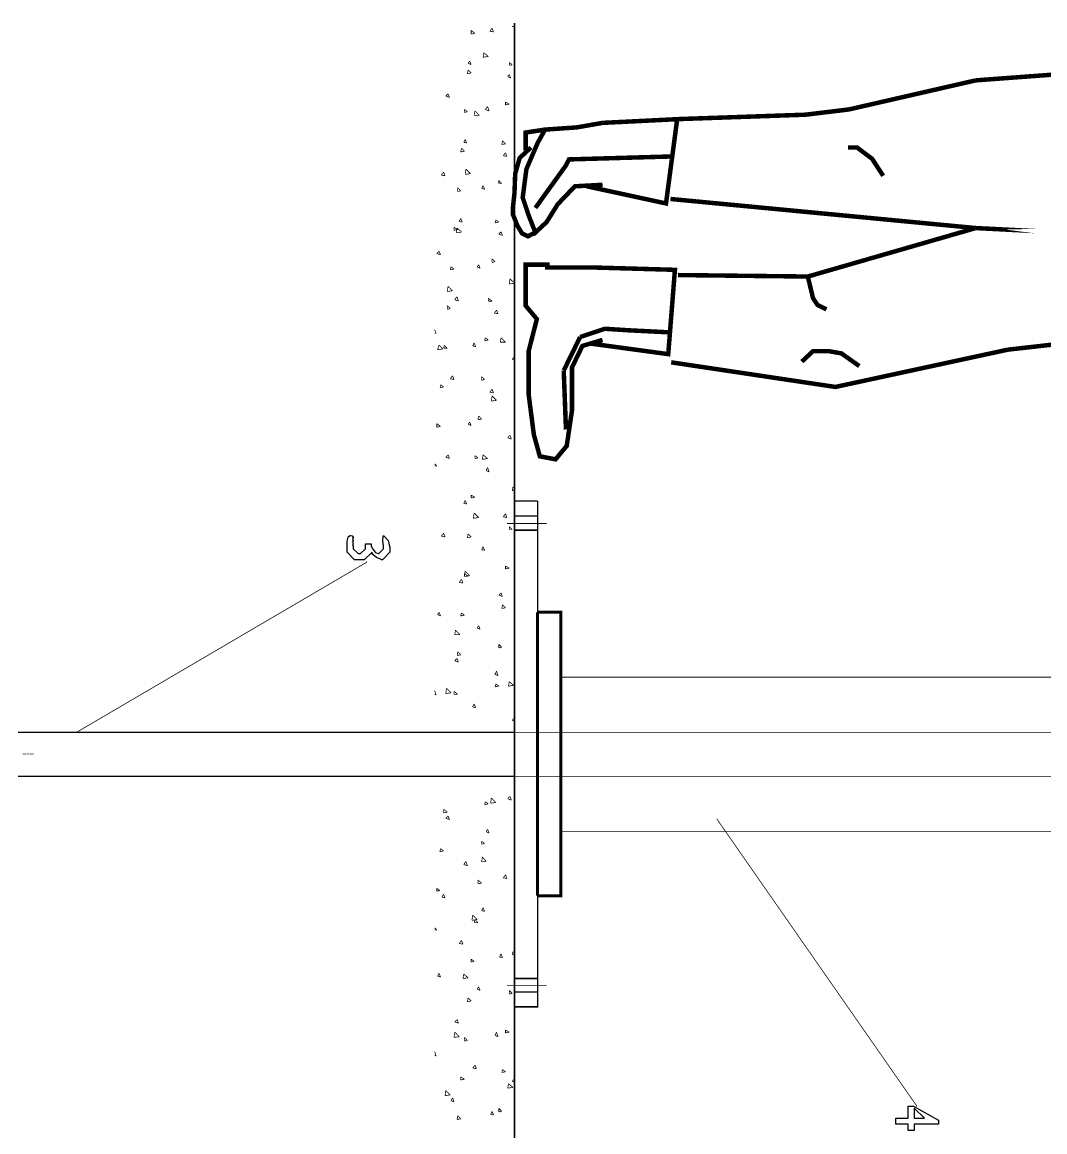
# Model space of a CAD drawing. Extents: x 0.4 to 11.2, y 0.4 to 16.
# Drawn here: x 6.307 to 8.591, y 8.211 to 10.69 of the extents above; entities that cross this region are included whole.
import ezdxf

# ---------------------------------------------------------------- set-up
doc = ezdxf.new("R2010")
doc.units = 0
doc.layers.get('0').update_dxf_attribs({"linetype": 'CONTINUOUS'})

msp = doc.modelspace()

# ---------------------------------------------------------------- linework, layer by layer
at = {"color": 0}
for points, const_width in [([(7.40668, 7.58501), (7.40668, 10.6883)], 0.003333), ([(7.45833, 9.62001), (7.45833, 8.49001), (7.40668, 8.49001)], 0.003333), ([(7.45833, 9.62001), (7.40668, 9.62001)], 0.003333), ([(7.40668, 9.58664), (7.45833, 9.58664)], 0.003333), ([(7.40668, 9.55501), (7.45833, 9.55501)], 0.003333), ([(6.43164, 9.10499), (7.07667, 9.48335), (7.07667, 9.48503)], 0.001667), ([(7.45833, 9.37169), (7.45833, 8.73833)], 0.006667), ([(7.45833, 9.37169), (7.50999, 9.37169), (7.50999, 8.73833), (7.45833, 8.73833)], 0.006667), ([(8.85667, 9.22667), (7.50999, 9.22667)], 0.001667), ([(6.29833, 9.10335), (7.02832, 9.10335)], 0.003333), ([(7.01665, 9.10335), (7.40668, 9.10335)], 0.003333), ([(8.99333, 9.10335), (7.40668, 9.10335)], 0.001667), ([(7.02832, 9.00499), (6.29833, 9.00499)], 0.003333), ([(7.40668, 9.00499), (7.01335, 9.00499)], 0.003333), ([(8.99333, 9.00499), (7.40668, 9.00499)], 0.001667), ([(7.85835, 8.91), (8.30501, 8.26833), (8.30501, 8.26665)], 0.001667), ([(8.85667, 8.88167), (7.50999, 8.88167)], 0.001667), ([(7.40668, 8.55333), (7.45833, 8.55333)], 0.003333), ([(7.40668, 8.52333), (7.45833, 8.52333)], 0.003333)]:
    msp.add_lwpolyline(points, dxfattribs=dict(at, const_width=const_width))
at = {"color": 3, "const_width": 0.001667}
for points in [[(7.27501, 10.6667), (7.27501, 10.6667)], [(7.35667, 10.6717), (7.35667, 10.6717)], [(7.36003, 10.665), (7.36003, 10.665)], [(7.40332, 10.6634), (7.40332, 10.6634)], [(7.22999, 10.6383), (7.22999, 10.6383)], [(7.26335, 10.6533), (7.26335, 10.6533)], [(7.28836, 10.65), (7.28836, 10.65)], [(7.30501, 10.6517), (7.30501, 10.6517)], [(7.31668, 10.6517), (7.31668, 10.6517)], [(7.33003, 10.6417), (7.33003, 10.6417)], [(7.345, 10.65), (7.345, 10.65)], [(7.38499, 10.6483), (7.38499, 10.6483)], [(7.39833, 10.64), (7.39833, 10.64)], [(7.27165, 10.6233), (7.27165, 10.6233)], [(7.34999, 10.625), (7.34999, 10.625)], [(7.36501, 10.6183), (7.36501, 10.6183)], [(7.23167, 10.5917), (7.23167, 10.5917)], [(7.23503, 10.6083), (7.23503, 10.6083)], [(7.27333, 10.59), (7.27333, 10.59)], [(7.27832, 10.6067), (7.27832, 10.6067)], [(7.28668, 10.595), (7.28668, 10.595)], [(7.31332, 10.5883), (7.31332, 10.5883)], [(7.35335, 10.5866), (7.35335, 10.5866)], [(7.36833, 10.6), (7.36833, 10.6)], [(7.24164, 10.5617), (7.24164, 10.5617)], [(7.28331, 10.575), (7.28331, 10.575)], [(7.285, 10.5833), (7.285, 10.5833)], [(7.32667, 10.5733), (7.32667, 10.5733)], [(7.34169, 10.57), (7.34169, 10.57)], [(7.39501, 10.585), (7.39501, 10.585)], [(7.39665, 10.575), (7.39665, 10.575)], [(7.26833, 10.5583), (7.26833, 10.5583)], [(7.33165, 10.5433), (7.33165, 10.5433)], [(7.34831, 10.56), (7.34831, 10.56)], [(7.375, 10.5417), (7.375, 10.5417)], [(7.24001, 10.5283), (7.24001, 10.5283)], [(7.28168, 10.5267), (7.28168, 10.5267)], [(7.28168, 10.5183), (7.28168, 10.5183)], [(7.28999, 10.5283), (7.28999, 10.5283)], [(7.30003, 10.5233), (7.30003, 10.5233)], [(7.32167, 10.525), (7.32167, 10.525)], [(7.36333, 10.525), (7.36333, 10.525)], [(7.37999, 10.5117), (7.37999, 10.5117)], [(7.38167, 10.5283), (7.38167, 10.5283)], [(7.40332, 10.5233), (7.40332, 10.5233)], [(7.26665, 10.4933), (7.26665, 10.4933)], [(7.33664, 10.4967), (7.33664, 10.4967)], [(7.345, 10.495), (7.345, 10.495)], [(7.35499, 10.5), (7.35499, 10.5)], [(7.39333, 10.51), (7.39333, 10.51)], [(7.24832, 10.4667), (7.24832, 10.4667)], [(7.25168, 10.4833), (7.25168, 10.4833)], [(7.28836, 10.465), (7.28836, 10.465)], [(7.33003, 10.4633), (7.33003, 10.4633)], [(7.37001, 10.4616), (7.37001, 10.4616)], [(7.38499, 10.465), (7.38499, 10.465)], [(7.23833, 10.4583), (7.23833, 10.4583)], [(7.25499, 10.4533), (7.25499, 10.4533)], [(7.28, 10.4533), (7.28, 10.4533)], [(7.30003, 10.4517), (7.30003, 10.4517)], [(7.31168, 10.4533), (7.31168, 10.4533)], [(7.38997, 10.445), (7.38997, 10.445)], [(7.39333, 10.4567), (7.39333, 10.4567)], [(7.26335, 10.4267), (7.26335, 10.4267)], [(7.30333, 10.4217), (7.30333, 10.4217)], [(7.34169, 10.43), (7.34169, 10.43)], [(7.34831, 10.42), (7.34831, 10.42)], [(7.36664, 10.4283), (7.36664, 10.4283)], [(7.25667, 10.4033), (7.25667, 10.4033)], [(7.26167, 10.4067), (7.26167, 10.4067)], [(7.27669, 10.3883), (7.27669, 10.3883)], [(7.29833, 10.4017), (7.29833, 10.4017)], [(7.33832, 10.4), (7.33832, 10.4)], [(7.35167, 10.3883), (7.35167, 10.3883)], [(7.37999, 10.3983), (7.37999, 10.3983)], [(7.405, 10.405), (7.405, 10.405)], [(7.25, 10.3867), (7.25, 10.3867)], [(7.31, 10.375), (7.31, 10.375)], [(7.32335, 10.3817), (7.32335, 10.3817)], [(7.34, 10.3633), (7.34, 10.3633)], [(7.38835, 10.38), (7.38835, 10.38)], [(7.39665, 10.3867), (7.39665, 10.3867)], [(7.405, 10.3867), (7.405, 10.3867)], [(7.25999, 10.3617), (7.25999, 10.3617)], [(7.26665, 10.34), (7.26665, 10.34)], [(7.30664, 10.3383), (7.30664, 10.3383)], [(7.35835, 10.3417), (7.35835, 10.3417)], [(7.37831, 10.3567), (7.37831, 10.3567)], [(7.40001, 10.3567), (7.40001, 10.3567)], [(7.40169, 10.34), (7.40169, 10.34)], [(7.26335, 10.315), (7.26335, 10.315)], [(7.27165, 10.33), (7.27165, 10.33)], [(7.27333, 10.3217), (7.27333, 10.3217)], [(7.34831, 10.3366), (7.34831, 10.3366)], [(7.38499, 10.3133), (7.38499, 10.3133)], [(7.38835, 10.3366), (7.38835, 10.3366)], [(7.25836, 10.2967), (7.25836, 10.2967)], [(7.27501, 10.2983), (7.27501, 10.2983)], [(7.31999, 10.2967), (7.31999, 10.2967)], [(7.33664, 10.31), (7.33664, 10.31)], [(7.33664, 10.2983), (7.33664, 10.2983)], [(7.40668, 10.31), (7.40668, 10.31)], [(7.23335, 10.285), (7.23335, 10.285)], [(7.23335, 10.28), (7.23335, 10.28)], [(7.23665, 10.285), (7.23665, 10.285)], [(7.27333, 10.2783), (7.27333, 10.2783)], [(7.315, 10.2767), (7.315, 10.2767)], [(7.32335, 10.2667), (7.32335, 10.2667)], [(7.35499, 10.275), (7.35499, 10.275)], [(7.36833, 10.265), (7.36833, 10.265)], [(7.39165, 10.285), (7.39165, 10.285)], [(7.39665, 10.2733), (7.39665, 10.2733)], [(7.39833, 10.275), (7.39833, 10.275)], [(7.27165, 10.2567), (7.27165, 10.2567)], [(7.27501, 10.2433), (7.27501, 10.2433)], [(7.28168, 10.2533), (7.28168, 10.2533)], [(7.34831, 10.2383), (7.34831, 10.2383)], [(7.38167, 10.2483), (7.38167, 10.2483)], [(7.24164, 10.2167), (7.24164, 10.2167)], [(7.24832, 10.2133), (7.24832, 10.2133)], [(7.25499, 10.2317), (7.25499, 10.2317)], [(7.28331, 10.215), (7.28331, 10.215)], [(7.32335, 10.2133), (7.32335, 10.2133)], [(7.33003, 10.22), (7.33003, 10.22)], [(7.33333, 10.2333), (7.33333, 10.2333)], [(7.37169, 10.235), (7.37169, 10.235)], [(7.40332, 10.2133), (7.40332, 10.2133)], [(7.24333, 10.2067), (7.24333, 10.2067)], [(7.26833, 10.1917), (7.26833, 10.1917)], [(7.36501, 10.2116), (7.36501, 10.2116)], [(7.39665, 10.2083), (7.39665, 10.2083)], [(7.405, 10.21), (7.405, 10.21)], [(7.24669, 10.1767), (7.24669, 10.1767)], [(7.25168, 10.1667), (7.25168, 10.1667)], [(7.28668, 10.1717), (7.28668, 10.1717)], [(7.29167, 10.175), (7.29167, 10.175)], [(7.33165, 10.1683), (7.33165, 10.1683)], [(7.36003, 10.1667), (7.36003, 10.1667)], [(7.37831, 10.1883), (7.37831, 10.1883)], [(7.37999, 10.1833), (7.37999, 10.1833)], [(7.25168, 10.1533), (7.25168, 10.1533)], [(7.25999, 10.1433), (7.25999, 10.1433)], [(7.29167, 10.1517), (7.29167, 10.1517)], [(7.29497, 10.145), (7.29497, 10.145)], [(7.33333, 10.15), (7.33333, 10.15)], [(7.34, 10.1433), (7.34, 10.1433)], [(7.37332, 10.1483), (7.37332, 10.1483)], [(7.39333, 10.1433), (7.39333, 10.1433)], [(7.25331, 10.13), (7.25331, 10.13)], [(7.26497, 10.1267), (7.26497, 10.1267)], [(7.37668, 10.1183), (7.37668, 10.1183)], [(7.25, 10.1), (7.25, 10.1)], [(7.25836, 10.0917), (7.25836, 10.0917)], [(7.30003, 10.1), (7.30003, 10.1)], [(7.30003, 10.09), (7.30003, 10.09)], [(7.30165, 10.0983), (7.30165, 10.0983)], [(7.32835, 10.1033), (7.32835, 10.1033)], [(7.34332, 10.1117), (7.34332, 10.1117)], [(7.37332, 10.095), (7.37332, 10.095)], [(7.38835, 10.11), (7.38835, 10.11)], [(7.27333, 10.0717), (7.27333, 10.0717)], [(7.34, 10.0883), (7.34, 10.0883)], [(7.34999, 10.0667), (7.34999, 10.0667)], [(7.38167, 10.0866), (7.38167, 10.0866)], [(7.38997, 10.0783), (7.38997, 10.0783)], [(7.39165, 10.08), (7.39165, 10.08)], [(7.26335, 10.0617), (7.26335, 10.0617)], [(7.26335, 10.0533), (7.26335, 10.0533)], [(7.37332, 10.0517), (7.37332, 10.0517)], [(7.22999, 10.025), (7.22999, 10.025)], [(7.24669, 10.035), (7.24669, 10.035)], [(7.26833, 10.0283), (7.26833, 10.0283)], [(7.26833, 10.0217), (7.26833, 10.0217)], [(7.30832, 10.0267), (7.30832, 10.0267)], [(7.31168, 10.03), (7.31168, 10.03)], [(7.31168, 10.0217), (7.31168, 10.0217)], [(7.32497, 10.0367), (7.32497, 10.0367)], [(7.34999, 10.025), (7.34999, 10.025)], [(7.38499, 10.025), (7.38499, 10.025)], [(7.38997, 10.0233), (7.38997, 10.0233)], [(7.39833, 10.0333), (7.39833, 10.0333)], [(7.25999, 9.99501), (7.25999, 9.99501)], [(7.285, 10), (7.285, 10)], [(7.38835, 10.0133), (7.38835, 10.0133)], [(7.23665, 9.96669), (7.23665, 9.96669)], [(7.24333, 9.97), (7.24333, 9.97)], [(7.27333, 9.97667), (7.27333, 9.97667)], [(7.31668, 9.99001), (7.31668, 9.99001)], [(7.32335, 9.97168), (7.32335, 9.97168)], [(7.36003, 9.98833), (7.36003, 9.98833)], [(7.37169, 9.98665), (7.37169, 9.98665)], [(7.24164, 9.95335), (7.24164, 9.95335)], [(7.27669, 9.965), (7.27669, 9.965)], [(7.31668, 9.96332), (7.31668, 9.96332)], [(7.32167, 9.94336), (7.32167, 9.94336)], [(7.32497, 9.95833), (7.32497, 9.95833)], [(7.35835, 9.96164), (7.35835, 9.96164)], [(7.36501, 9.95833), (7.36501, 9.95833)], [(7.38499, 9.94667), (7.38499, 9.94667)], [(7.39665, 9.95335), (7.39665, 9.95335)], [(7.39833, 9.96001), (7.39833, 9.96001)], [(7.23503, 9.93164), (7.23503, 9.93164)], [(7.25667, 9.93001), (7.25667, 9.93001)], [(7.29665, 9.92833), (7.29665, 9.92833)], [(7.36833, 9.92165), (7.36833, 9.92165)], [(7.24001, 9.90001), (7.24001, 9.90001)], [(7.24164, 9.905), (7.24164, 9.905)], [(7.24333, 9.905), (7.24333, 9.905)], [(7.28331, 9.89833), (7.28331, 9.89833)], [(7.285, 9.90332), (7.285, 9.90332)], [(7.31999, 9.90668), (7.31999, 9.90668)], [(7.32497, 9.90169), (7.32497, 9.90169)], [(7.36664, 9.90001), (7.36664, 9.90001)], [(7.37001, 9.91168), (7.37001, 9.91168)], [(7.25499, 9.88167), (7.25499, 9.88167)], [(7.28836, 9.86833), (7.28836, 9.86833)], [(7.33165, 9.86664), (7.33165, 9.86664)], [(7.33664, 9.88667), (7.33664, 9.88667)], [(7.38167, 9.88167), (7.38167, 9.88167)], [(7.24669, 9.85335), (7.24669, 9.85335)], [(7.25331, 9.84169), (7.25331, 9.84169)], [(7.25499, 9.86501), (7.25499, 9.86501)], [(7.31, 9.85667), (7.31, 9.85667)], [(7.31668, 9.84169), (7.31668, 9.84169)], [(7.36664, 9.85667), (7.36664, 9.85667)], [(7.23833, 9.83832), (7.23833, 9.83832)], [(7.29335, 9.84), (7.29335, 9.84)], [(7.29497, 9.82167), (7.29497, 9.82167)], [(7.33501, 9.83832), (7.33501, 9.83832)], [(7.33664, 9.83501), (7.33664, 9.83501)], [(7.375, 9.83664), (7.375, 9.83664)], [(7.37999, 9.83501), (7.37999, 9.83501)], [(7.37999, 9.81668), (7.37999, 9.81668)], [(7.25168, 9.80003), (7.25168, 9.80003)], [(7.26665, 9.81), (7.26665, 9.81)], [(7.34831, 9.815), (7.34831, 9.815)], [(7.38499, 9.80333), (7.38499, 9.80333)], [(7.23503, 9.77333), (7.23503, 9.77333)], [(7.25667, 9.77669), (7.25667, 9.77669)], [(7.26167, 9.77832), (7.26167, 9.77832)], [(7.30165, 9.77669), (7.30165, 9.77669)], [(7.315, 9.77501), (7.315, 9.77501)], [(7.32167, 9.785), (7.32167, 9.785)], [(7.34332, 9.78999), (7.34332, 9.78999)], [(7.34332, 9.77501), (7.34332, 9.77501)], [(7.36333, 9.79167), (7.36333, 9.79167)], [(7.38336, 9.77333), (7.38336, 9.77333)], [(7.25999, 9.74669), (7.25999, 9.74669)], [(7.30501, 9.74501), (7.30501, 9.74501)], [(7.36165, 9.74333), (7.36165, 9.74333)], [(7.37668, 9.75168), (7.37668, 9.75168)], [(7.38997, 9.75667), (7.38997, 9.75667)], [(7.22835, 9.71832), (7.22835, 9.71832)], [(7.25, 9.73503), (7.25, 9.73503)], [(7.27832, 9.73833), (7.27832, 9.73833)], [(7.36003, 9.72499), (7.36003, 9.72499)], [(7.23335, 9.70833), (7.23335, 9.70833)], [(7.26665, 9.69997), (7.26665, 9.69997)], [(7.27001, 9.71669), (7.27001, 9.71669)], [(7.30832, 9.71332), (7.30832, 9.71332)], [(7.31, 9.715), (7.31, 9.715)], [(7.31168, 9.71001), (7.31168, 9.71001)], [(7.33333, 9.715), (7.33333, 9.715)], [(7.35167, 9.71332), (7.35167, 9.71332)], [(7.35335, 9.71164), (7.35335, 9.71164)], [(7.39165, 9.71164), (7.39165, 9.71164)], [(7.24669, 9.66835), (7.24669, 9.66835)], [(7.29167, 9.66835), (7.29167, 9.66835)], [(7.35667, 9.68164), (7.35667, 9.68164)], [(7.37332, 9.68668), (7.37332, 9.68668)], [(7.37332, 9.67165), (7.37332, 9.67165)], [(7.40169, 9.68001), (7.40169, 9.68001)], [(7.22835, 9.655), (7.22835, 9.655)], [(7.22999, 9.64333), (7.22999, 9.64333)], [(7.23833, 9.655), (7.23833, 9.655)], [(7.27832, 9.65332), (7.27832, 9.65332)], [(7.30832, 9.64501), (7.30832, 9.64501)], [(7.315, 9.66667), (7.315, 9.66667)], [(7.31999, 9.65169), (7.31999, 9.65169)], [(7.34668, 9.64333), (7.34668, 9.64333)], [(7.35835, 9.66), (7.35835, 9.66)], [(7.36003, 9.65001), (7.36003, 9.65001)], [(7.40001, 9.64833), (7.40001, 9.64833)], [(7.405, 9.65001), (7.405, 9.65001)], [(7.23167, 9.62332), (7.23167, 9.62332)], [(7.27669, 9.62169), (7.27669, 9.62169)], [(7.36333, 9.63499), (7.36333, 9.63499)], [(7.37169, 9.62001), (7.37169, 9.62001)], [(7.22999, 9.60167), (7.22999, 9.60167)], [(7.24333, 9.60335), (7.24333, 9.60335)], [(7.30333, 9.59668), (7.30333, 9.59668)], [(7.35499, 9.595), (7.35499, 9.595)], [(7.38499, 9.59999), (7.38499, 9.59999)], [(7.23833, 9.57667), (7.23833, 9.57667)], [(7.24669, 9.59169), (7.24669, 9.59169)], [(7.28, 9.59169), (7.28, 9.59169)], [(7.28668, 9.59), (7.28668, 9.59)], [(7.30664, 9.58003), (7.30664, 9.58003)], [(7.32497, 9.59), (7.32497, 9.59)], [(7.32835, 9.58832), (7.32835, 9.58832)], [(7.35835, 9.57167), (7.35835, 9.57167)], [(7.36833, 9.58664), (7.36833, 9.58664)], [(7.28668, 9.54497), (7.28668, 9.54497)], [(7.32835, 9.56), (7.32835, 9.56)], [(7.36833, 9.55501), (7.36833, 9.55501)], [(7.37332, 9.55832), (7.37332, 9.55832)], [(7.24164, 9.53836), (7.24164, 9.53836)], [(7.24333, 9.53), (7.24333, 9.53)], [(7.25499, 9.53), (7.25499, 9.53)], [(7.29497, 9.52832), (7.29497, 9.52832)], [(7.315, 9.52501), (7.315, 9.52501)], [(7.33501, 9.52669), (7.33501, 9.52669)], [(7.35167, 9.53), (7.35167, 9.53)], [(7.37668, 9.52669), (7.37668, 9.52669)], [(7.37668, 9.52501), (7.37668, 9.52501)], [(7.39833, 9.53), (7.39833, 9.53)], [(7.24832, 9.5), (7.24832, 9.5)], [(7.30333, 9.51497), (7.30333, 9.51497)], [(7.33501, 9.51335), (7.33501, 9.51335)], [(7.37001, 9.5), (7.37001, 9.5)], [(7.23833, 9.47331), (7.23833, 9.47331)], [(7.25168, 9.47), (7.25168, 9.47)], [(7.36501, 9.49001), (7.36501, 9.49001)], [(7.38336, 9.47999), (7.38336, 9.47999)], [(7.25499, 9.45833), (7.25499, 9.45833)], [(7.26335, 9.46669), (7.26335, 9.46669)], [(7.29665, 9.46832), (7.29665, 9.46832)], [(7.30003, 9.44835), (7.30003, 9.44835)], [(7.30333, 9.465), (7.30333, 9.465)], [(7.32835, 9.45335), (7.32835, 9.45335)], [(7.345, 9.46332), (7.345, 9.46332)], [(7.34999, 9.46332), (7.34999, 9.46332)], [(7.38499, 9.46164), (7.38499, 9.46164)], [(7.22835, 9.42833), (7.22835, 9.42833)], [(7.25836, 9.42333), (7.25836, 9.42333)], [(7.30003, 9.43668), (7.30003, 9.43668)], [(7.345, 9.435), (7.345, 9.435)], [(7.36333, 9.42503), (7.36333, 9.42503)], [(7.38336, 9.42833), (7.38336, 9.42833)], [(7.23167, 9.405), (7.23167, 9.405)], [(7.23503, 9.40668), (7.23503, 9.40668)], [(7.27165, 9.40332), (7.27165, 9.40332)], [(7.31332, 9.40169), (7.31332, 9.40169)], [(7.34668, 9.39833), (7.34668, 9.39833)], [(7.34831, 9.405), (7.34831, 9.405)], [(7.35335, 9.40001), (7.35335, 9.40001)], [(7.39333, 9.40332), (7.39333, 9.40332)], [(7.39501, 9.39833), (7.39501, 9.39833)], [(7.26665, 9.38667), (7.26665, 9.38667)], [(7.29833, 9.38336), (7.29833, 9.38336)], [(7.30664, 9.38997), (7.30664, 9.38997)], [(7.34, 9.38167), (7.34, 9.38167)], [(7.39665, 9.37332), (7.39665, 9.37332)], [(7.24001, 9.35835), (7.24001, 9.35835)], [(7.35499, 9.35835), (7.35499, 9.35835)], [(7.36003, 9.36003), (7.36003, 9.36003)], [(7.39501, 9.35667), (7.39501, 9.35667)], [(7.23335, 9.34169), (7.23335, 9.34169)], [(7.23833, 9.34332), (7.23833, 9.34332)], [(7.26833, 9.345), (7.26833, 9.345)], [(7.28, 9.34169), (7.28, 9.34169)], [(7.31999, 9.34), (7.31999, 9.34)], [(7.34332, 9.33333), (7.34332, 9.33333)], [(7.36165, 9.33832), (7.36165, 9.33832)], [(7.40169, 9.33664), (7.40169, 9.33664)], [(7.40332, 9.32667), (7.40332, 9.32667)], [(7.22999, 9.30165), (7.22999, 9.30165)], [(7.27333, 9.315), (7.27333, 9.315)], [(7.28, 9.315), (7.28, 9.315)], [(7.29497, 9.31836), (7.29497, 9.31836)], [(7.31668, 9.31332), (7.31668, 9.31332)], [(7.35167, 9.31), (7.35167, 9.31)], [(7.22999, 9.27669), (7.22999, 9.27669)], [(7.24832, 9.28), (7.24832, 9.28)], [(7.25331, 9.28668), (7.25331, 9.28668)], [(7.28836, 9.27832), (7.28836, 9.27832)], [(7.32167, 9.28331), (7.32167, 9.28331)], [(7.33003, 9.27669), (7.33003, 9.27669)], [(7.35667, 9.29335), (7.35667, 9.29335)], [(7.36501, 9.28168), (7.36501, 9.28168)], [(7.37001, 9.27501), (7.37001, 9.27501)], [(7.27832, 9.26833), (7.27832, 9.26833)], [(7.29167, 9.25331), (7.29167, 9.25331)], [(7.34169, 9.26833), (7.34169, 9.26833)], [(7.37001, 9.25), (7.37001, 9.25)], [(7.24001, 9.22331), (7.24001, 9.22331)], [(7.29167, 9.24333), (7.29167, 9.24333)], [(7.32667, 9.23665), (7.32667, 9.23665)], [(7.35499, 9.22835), (7.35499, 9.22835)], [(7.36501, 9.23833), (7.36501, 9.23833)], [(7.25667, 9.21669), (7.25667, 9.21669)], [(7.26497, 9.215), (7.26497, 9.215)], [(7.29833, 9.215), (7.29833, 9.215)], [(7.33832, 9.21332), (7.33832, 9.21332)], [(7.33832, 9.20335), (7.33832, 9.20335)], [(7.375, 9.20503), (7.375, 9.20503)], [(7.37999, 9.21164), (7.37999, 9.21164)], [(7.24501, 9.19336), (7.24501, 9.19336)], [(7.28836, 9.19168), (7.28836, 9.19168)], [(7.28999, 9.18668), (7.28999, 9.18668)], [(7.30333, 9.17333), (7.30333, 9.17333)], [(7.26497, 9.155), (7.26497, 9.155)], [(7.29335, 9.16), (7.29335, 9.16)], [(7.30501, 9.15332), (7.30501, 9.15332)], [(7.33664, 9.15831), (7.33664, 9.15831)], [(7.34668, 9.15169), (7.34668, 9.15169)], [(7.35167, 9.16336), (7.35167, 9.16336)], [(7.37668, 9.16835), (7.37668, 9.16835)], [(7.38667, 9.15001), (7.38667, 9.15001)], [(7.25168, 9.14665), (7.25168, 9.14665)], [(7.27669, 9.14333), (7.27669, 9.14333)], [(7.33501, 9.13667), (7.33501, 9.13667)], [(7.25, 8.96832), (7.25, 8.96832)], [(7.25836, 8.95335), (7.25836, 8.95335)], [(7.28999, 8.96669), (7.28999, 8.96669)], [(7.31999, 8.96001), (7.31999, 8.96001)], [(7.33165, 8.965), (7.33165, 8.965)], [(7.34, 8.95833), (7.34, 8.95833)], [(7.34332, 8.96669), (7.34332, 8.96669)], [(7.36165, 8.97331), (7.36165, 8.97331)], [(7.37169, 8.96332), (7.37169, 8.96332)], [(7.40668, 8.97331), (7.40668, 8.97331)], [(7.23335, 8.94667), (7.23335, 8.94667)], [(7.27832, 8.92665), (7.27832, 8.92665)], [(7.31332, 8.92833), (7.31332, 8.92833)], [(7.32667, 8.94168), (7.32667, 8.94168)], [(7.36833, 8.92833), (7.36833, 8.92833)], [(7.40668, 8.94336), (7.40668, 8.94336)], [(7.23665, 8.91667), (7.23665, 8.91667)], [(7.25836, 8.90332), (7.25836, 8.90332)], [(7.28168, 8.91499), (7.28168, 8.91499)], [(7.30003, 8.90332), (7.30003, 8.90332)], [(7.34, 8.90169), (7.34, 8.90169)], [(7.34169, 8.90169), (7.34169, 8.90169)], [(7.38167, 8.90001), (7.38167, 8.90001)], [(7.27165, 8.88167), (7.27165, 8.88167)], [(7.285, 8.88336), (7.285, 8.88336)], [(7.32497, 8.875), (7.32497, 8.875)], [(7.33003, 8.88336), (7.33003, 8.88336)], [(7.35335, 8.88667), (7.35335, 8.88667)], [(7.40332, 8.87831), (7.40332, 8.87831)], [(7.24333, 8.87001), (7.24333, 8.87001)], [(7.27669, 8.86003), (7.27669, 8.86003)], [(7.32667, 8.85835), (7.32667, 8.85835)], [(7.33333, 8.85167), (7.33333, 8.85167)], [(7.37831, 8.84999), (7.37831, 8.84999)], [(7.26665, 8.84169), (7.26665, 8.84169)], [(7.29167, 8.83832), (7.29167, 8.83832)], [(7.30832, 8.84), (7.30832, 8.84)], [(7.33832, 8.83664), (7.33832, 8.83664)], [(7.34831, 8.83832), (7.34831, 8.83832)], [(7.38997, 8.83664), (7.38997, 8.83664)], [(7.28331, 8.81168), (7.28331, 8.81168)], [(7.32167, 8.81), (7.32167, 8.81)], [(7.34, 8.80501), (7.34, 8.80501)], [(7.36501, 8.815), (7.36501, 8.815)], [(7.38167, 8.81999), (7.38167, 8.81999)], [(7.40001, 8.81168), (7.40001, 8.81168)], [(7.23503, 8.78168), (7.23503, 8.78168)], [(7.25331, 8.79335), (7.25331, 8.79335)], [(7.27333, 8.79497), (7.27333, 8.79497)], [(7.27501, 8.78), (7.27501, 8.78)], [(7.31668, 8.77832), (7.31668, 8.77832)], [(7.33832, 8.78668), (7.33832, 8.78668)], [(7.35667, 8.77669), (7.35667, 8.77669)], [(7.25836, 8.76167), (7.25836, 8.76167)], [(7.30165, 8.75999), (7.30165, 8.75999)], [(7.33501, 8.77165), (7.33501, 8.77165)], [(7.38835, 8.77333), (7.38835, 8.77333)], [(7.39833, 8.77501), (7.39833, 8.77501)], [(7.27001, 8.72999), (7.27001, 8.72999)], [(7.29497, 8.74001), (7.29497, 8.74001)], [(7.30501, 8.72999), (7.30501, 8.72999)], [(7.31836, 8.74501), (7.31836, 8.74501)], [(7.34999, 8.72835), (7.34999, 8.72835)], [(7.37668, 8.74501), (7.37668, 8.74501)], [(7.39833, 8.74669), (7.39833, 8.74669)], [(7.24333, 8.71669), (7.24333, 8.71669)], [(7.26335, 8.715), (7.26335, 8.715)], [(7.285, 8.715), (7.285, 8.715)], [(7.32497, 8.715), (7.32497, 8.715)], [(7.33333, 8.70503), (7.33333, 8.70503)], [(7.34999, 8.715), (7.34999, 8.715)], [(7.36664, 8.71332), (7.36664, 8.71332)], [(7.31168, 8.68332), (7.31168, 8.68332)], [(7.31668, 8.68001), (7.31668, 8.68001)], [(7.35335, 8.69835), (7.35335, 8.69835)], [(7.39501, 8.68164), (7.39501, 8.68164)], [(7.39833, 8.69667), (7.39833, 8.69667)], [(7.23503, 8.67333), (7.23503, 8.67333)], [(7.25168, 8.655), (7.25168, 8.655)], [(7.26833, 8.66499), (7.26833, 8.66499)], [(7.29335, 8.65332), (7.29335, 8.65332)], [(7.30832, 8.66835), (7.30832, 8.66835)], [(7.33333, 8.65169), (7.33333, 8.65169)], [(7.36003, 8.65169), (7.36003, 8.65169)], [(7.38997, 8.67333), (7.38997, 8.67333)], [(7.40169, 8.66499), (7.40169, 8.66499)], [(7.22999, 8.63997), (7.22999, 8.63997)], [(7.27333, 8.63835), (7.27333, 8.63835)], [(7.33003, 8.63997), (7.33003, 8.63997)], [(7.36333, 8.64333), (7.36333, 8.64333)], [(7.375, 8.65001), (7.375, 8.65001)], [(7.27832, 8.60835), (7.27832, 8.60835)], [(7.31332, 8.61501), (7.31332, 8.61501)], [(7.32167, 8.60667), (7.32167, 8.60667)], [(7.39165, 8.61664), (7.39165, 8.61664)], [(7.23503, 8.59332), (7.23503, 8.59332)], [(7.24669, 8.60167), (7.24669, 8.60167)], [(7.25999, 8.59332), (7.25999, 8.59332)], [(7.26497, 8.59831), (7.26497, 8.59831)], [(7.30165, 8.59169), (7.30165, 8.59169)], [(7.31999, 8.59668), (7.31999, 8.59668)], [(7.34169, 8.59), (7.34169, 8.59)], [(7.38167, 8.58832), (7.38167, 8.58832)], [(7.40169, 8.60167), (7.40169, 8.60167)], [(7.28331, 8.56168), (7.28331, 8.56168)], [(7.32667, 8.57497), (7.32667, 8.57497)], [(7.32667, 8.57497), (7.32667, 8.57497)], [(7.37001, 8.57335), (7.37001, 8.57335)], [(7.375, 8.57167), (7.375, 8.57167)], [(7.22835, 8.53), (7.22835, 8.53)], [(7.25999, 8.53), (7.25999, 8.53)], [(7.26167, 8.53331), (7.26167, 8.53331)], [(7.27001, 8.52832), (7.27001, 8.52832)], [(7.31, 8.54833), (7.31, 8.54833)], [(7.31, 8.52832), (7.31, 8.52832)], [(7.33165, 8.52832), (7.33165, 8.52832)], [(7.375, 8.54335), (7.375, 8.54335)], [(7.38997, 8.55165), (7.38997, 8.55165)], [(7.24501, 8.51665), (7.24501, 8.51665)], [(7.32497, 8.50999), (7.32497, 8.50999)], [(7.33165, 8.52501), (7.33165, 8.52501)], [(7.35167, 8.52669), (7.35167, 8.52669)], [(7.39165, 8.52501), (7.39165, 8.52501)], [(7.23167, 8.50168), (7.23167, 8.50168)], [(7.25, 8.48503), (7.25, 8.48503)], [(7.29335, 8.48335), (7.29335, 8.48335)], [(7.30832, 8.48335), (7.30832, 8.48335)], [(7.37999, 8.49669), (7.37999, 8.49669)], [(7.38667, 8.5), (7.38667, 8.5)], [(7.38667, 8.48503), (7.38667, 8.48503)], [(7.23665, 8.46832), (7.23665, 8.46832)], [(7.25999, 8.46832), (7.25999, 8.46832)], [(7.27165, 8.45833), (7.27165, 8.45833)], [(7.27832, 8.46669), (7.27832, 8.46669)], [(7.29833, 8.45335), (7.29833, 8.45335)], [(7.31836, 8.465), (7.31836, 8.465)], [(7.345, 8.45335), (7.345, 8.45335)], [(7.36003, 8.46332), (7.36003, 8.46332)], [(7.40001, 8.46164), (7.40001, 8.46164)], [(7.24501, 8.43001), (7.24501, 8.43001)], [(7.25667, 8.43832), (7.25667, 8.43832)], [(7.32167, 8.44336), (7.32167, 8.44336)], [(7.34169, 8.45167), (7.34169, 8.45167)], [(7.40001, 8.43001), (7.40001, 8.43001)], [(7.24501, 8.405), (7.24501, 8.405)], [(7.285, 8.405), (7.285, 8.405)], [(7.30501, 8.41835), (7.30501, 8.41835)], [(7.30501, 8.40668), (7.30501, 8.40668)], [(7.34668, 8.42165), (7.34668, 8.42165)], [(7.38336, 8.41997), (7.38336, 8.41997)], [(7.38997, 8.41997), (7.38997, 8.41997)], [(7.25667, 8.40332), (7.25667, 8.40332)], [(7.28331, 8.38835), (7.28331, 8.38835)], [(7.32667, 8.40332), (7.32667, 8.40332)], [(7.35667, 8.38336), (7.35667, 8.38336)], [(7.36664, 8.40169), (7.36664, 8.40169)], [(7.39501, 8.38835), (7.39501, 8.38835)], [(7.25667, 8.35835), (7.25667, 8.35835)], [(7.26665, 8.36165), (7.26665, 8.36165)], [(7.31836, 8.37831), (7.31836, 8.37831)], [(7.35335, 8.375), (7.35335, 8.375)], [(7.38167, 8.35499), (7.38167, 8.35499)], [(7.25331, 8.33832), (7.25331, 8.33832)], [(7.25499, 8.34169), (7.25499, 8.34169)], [(7.27001, 8.33165), (7.27001, 8.33165)], [(7.29497, 8.34), (7.29497, 8.34)], [(7.30165, 8.35335), (7.30165, 8.35335)], [(7.315, 8.33003), (7.315, 8.33003)], [(7.33501, 8.34), (7.33501, 8.34)], [(7.37668, 8.33832), (7.37668, 8.33832)], [(7.40169, 8.34332), (7.40169, 8.34332)], [(7.22835, 8.31668), (7.22835, 8.31668)], [(7.29665, 8.31668), (7.29665, 8.31668)], [(7.31668, 8.31332), (7.31668, 8.31332)], [(7.36833, 8.31168), (7.36833, 8.31168)], [(7.26335, 8.28), (7.26335, 8.28)], [(7.26833, 8.28668), (7.26833, 8.28668)], [(7.27669, 8.285), (7.27669, 8.285)], [(7.30003, 8.28836), (7.30003, 8.28836)], [(7.31836, 8.29833), (7.31836, 8.29833)], [(7.36333, 8.29665), (7.36333, 8.29665)], [(7.37831, 8.28999), (7.37831, 8.28999)], [(7.25168, 8.27165), (7.25168, 8.27165)], [(7.30333, 8.27832), (7.30333, 8.27832)], [(7.345, 8.27669), (7.345, 8.27669)], [(7.36664, 8.26665), (7.36664, 8.26665)], [(7.38499, 8.27501), (7.38499, 8.27501)], [(7.23833, 8.24001), (7.23833, 8.24001)], [(7.30832, 8.24501), (7.30832, 8.24501)], [(7.31332, 8.24832), (7.31332, 8.24832)], [(7.32497, 8.25331), (7.32497, 8.25331)], [(7.38167, 8.24001), (7.38167, 8.24001)], [(7.22999, 8.21832), (7.22999, 8.21832)], [(7.27001, 8.21669), (7.27001, 8.21669)], [(7.28168, 8.215), (7.28168, 8.215)], [(7.29665, 8.22168), (7.29665, 8.22168)], [(7.31168, 8.21669), (7.31168, 8.21669)], [(7.35167, 8.215), (7.35167, 8.215)], [(7.37332, 8.22), (7.37332, 8.22)], [(7.375, 8.22331), (7.375, 8.22331)], [(7.39333, 8.21332), (7.39333, 8.21332)]]:
    msp.add_lwpolyline(points, close=True, dxfattribs=at)
for points in [[(7.31, 10.6717), (7.31836, 10.665)], [(7.31, 10.6717), (7.31, 10.6634)], [(7.31, 10.6634), (7.31836, 10.665)], [(7.35667, 10.6767), (7.35167, 10.67)], [(7.35167, 10.67), (7.36003, 10.6683)], [(7.35667, 10.6767), (7.36003, 10.6683)], [(7.40169, 10.6816), (7.40169, 10.68)], [(7.40169, 10.68), (7.40668, 10.6816)], [(7.33832, 10.6217), (7.33664, 10.6117)], [(7.33664, 10.6117), (7.34831, 10.6133)], [(7.33832, 10.6217), (7.34831, 10.6133)], [(7.30664, 10.6033), (7.30333, 10.5983)], [(7.30333, 10.5983), (7.31, 10.595)], [(7.30664, 10.6033), (7.31, 10.595)], [(7.39501, 10.6), (7.40169, 10.595)], [(7.39501, 10.6), (7.39501, 10.5933)], [(7.39501, 10.5933), (7.40169, 10.595)], [(7.30333, 10.5833), (7.30165, 10.575)], [(7.30165, 10.575), (7.31, 10.5767)], [(7.30333, 10.5833), (7.31, 10.5767)], [(7.39501, 10.5733), (7.39165, 10.5684)], [(7.39165, 10.5684), (7.39833, 10.565)], [(7.39501, 10.5733), (7.39833, 10.565)], [(7.25836, 10.53), (7.25331, 10.525)], [(7.25331, 10.525), (7.26167, 10.5217)], [(7.25836, 10.53), (7.26167, 10.5217)], [(7.38667, 10.5117), (7.39501, 10.5067)], [(7.38667, 10.5117), (7.38667, 10.505)], [(7.29497, 10.495), (7.30165, 10.49)], [(7.29497, 10.495), (7.29497, 10.4883)], [(7.29497, 10.4883), (7.30165, 10.49)], [(7.31836, 10.4916), (7.31668, 10.4817)], [(7.31836, 10.4916), (7.32835, 10.4817)], [(7.34668, 10.5017), (7.34169, 10.495)], [(7.34169, 10.495), (7.34999, 10.4916)], [(7.34668, 10.5017), (7.34999, 10.4916)], [(7.38667, 10.505), (7.39501, 10.5067)], [(7.31668, 10.4817), (7.32835, 10.4817)], [(7.29665, 10.4283), (7.29335, 10.4217)], [(7.29335, 10.4217), (7.30003, 10.42)], [(7.29665, 10.4283), (7.30003, 10.42)], [(7.37999, 10.425), (7.37831, 10.4167)], [(7.37831, 10.4167), (7.38667, 10.4183)], [(7.37999, 10.425), (7.38667, 10.4183)], [(7.28836, 10.4083), (7.28668, 10.4)], [(7.28668, 10.4), (7.29497, 10.4017)], [(7.28836, 10.4083), (7.29497, 10.4017)], [(7.38667, 10.3983), (7.38167, 10.3917)], [(7.38167, 10.3917), (7.38997, 10.39)], [(7.38667, 10.3983), (7.38997, 10.39)], [(7.24832, 10.355), (7.24333, 10.3483)], [(7.24333, 10.3483), (7.25168, 10.3467)], [(7.24832, 10.355), (7.25168, 10.3467)], [(7.29833, 10.3617), (7.29665, 10.35)], [(7.29665, 10.35), (7.30832, 10.3517)], [(7.29833, 10.3617), (7.30832, 10.3517)], [(7.28, 10.32), (7.28668, 10.3133)], [(7.28, 10.32), (7.28, 10.3117)], [(7.28, 10.3117), (7.28668, 10.3133)], [(7.33664, 10.325), (7.33333, 10.3184)], [(7.33333, 10.3184), (7.34, 10.3167)], [(7.33664, 10.325), (7.34, 10.3167)], [(7.37169, 10.3366), (7.37831, 10.33)], [(7.37169, 10.3366), (7.37169, 10.33)], [(7.37169, 10.33), (7.37831, 10.33)], [(7.28668, 10.2517), (7.28331, 10.245)], [(7.28331, 10.245), (7.28999, 10.2433)], [(7.28668, 10.2517), (7.28999, 10.2433)], [(7.36501, 10.2483), (7.36333, 10.2416)], [(7.36333, 10.2416), (7.37169, 10.2433)], [(7.36501, 10.2483), (7.37169, 10.2433)], [(7.27165, 10.2317), (7.28, 10.2267)], [(7.27165, 10.2317), (7.27165, 10.225)], [(7.27165, 10.225), (7.28, 10.2267)], [(7.27832, 10.23), (7.27669, 10.22)], [(7.27669, 10.22), (7.28836, 10.22)], [(7.27832, 10.23), (7.28836, 10.2217)], [(7.37668, 10.2217), (7.37169, 10.2167)], [(7.37169, 10.2167), (7.37999, 10.2133)], [(7.37668, 10.2217), (7.37999, 10.2133)], [(7.23833, 10.1783), (7.23335, 10.1733)], [(7.23335, 10.1733), (7.24164, 10.17)], [(7.23833, 10.1783), (7.24164, 10.17)], [(7.26497, 10.1433), (7.26335, 10.1367)], [(7.26497, 10.1433), (7.27165, 10.1383)], [(7.32667, 10.1483), (7.32335, 10.1433)], [(7.32335, 10.1433), (7.33003, 10.14)], [(7.32667, 10.1483), (7.33003, 10.14)], [(7.35667, 10.1617), (7.36333, 10.155)], [(7.35667, 10.1617), (7.35667, 10.1533)], [(7.35667, 10.1533), (7.36333, 10.155)], [(7.26335, 10.1367), (7.27165, 10.1383)], [(7.39665, 10.1166), (7.39501, 10.105)], [(7.39665, 10.1166), (7.40668, 10.1067)], [(7.25836, 10.1), (7.25667, 10.0883)], [(7.25667, 10.0883), (7.26833, 10.09)], [(7.25836, 10.1), (7.26833, 10.09)], [(7.39501, 10.105), (7.40668, 10.1067)], [(7.27832, 10.0767), (7.27333, 10.07)], [(7.27333, 10.07), (7.28168, 10.0667)], [(7.27832, 10.0767), (7.28168, 10.0667)], [(7.34831, 10.0733), (7.35667, 10.0667)], [(7.34831, 10.0733), (7.34831, 10.0667)], [(7.34831, 10.0667), (7.35667, 10.0667)], [(7.25667, 10.0566), (7.26335, 10.05)], [(7.25667, 10.0566), (7.25667, 10.0483)], [(7.25667, 10.0483), (7.26335, 10.05)], [(7.36664, 10.0467), (7.36165, 10.04)], [(7.36165, 10.04), (7.37001, 10.0384)], [(7.36664, 10.0467), (7.37001, 10.0384)], [(7.22835, 10.0033), (7.23167, 9.99501)], [(7.22835, 10.0033), (7.22835, 10.0017)], [(7.22835, 9.99501), (7.23167, 9.99501)], [(7.23833, 9.96832), (7.23503, 9.95833)], [(7.23833, 9.96832), (7.24669, 9.96001)], [(7.25, 9.96832), (7.24832, 9.96164)], [(7.25, 9.96832), (7.25667, 9.96164)], [(7.31668, 9.97331), (7.31332, 9.96669)], [(7.31332, 9.96669), (7.31999, 9.965)], [(7.31668, 9.97331), (7.31999, 9.965)], [(7.34169, 9.98503), (7.34, 9.97835)], [(7.34, 9.97835), (7.34831, 9.97999)], [(7.34169, 9.98503), (7.34831, 9.97999)], [(7.37668, 9.98503), (7.375, 9.97499)], [(7.375, 9.97499), (7.38667, 9.97499)], [(7.37668, 9.98503), (7.38667, 9.97499)], [(7.23503, 9.95833), (7.24669, 9.96001)], [(7.24832, 9.96164), (7.25667, 9.96164)], [(7.40668, 9.94336), (7.40169, 9.93668)], [(7.40668, 9.94336), (7.40668, 9.94168)], [(7.40169, 9.93668), (7.40668, 9.935)], [(7.26833, 9.90001), (7.26335, 9.89333)], [(7.26335, 9.89333), (7.27165, 9.89165)], [(7.26833, 9.90001), (7.27165, 9.89165)], [(7.33333, 9.89833), (7.34, 9.89165)], [(7.33333, 9.89833), (7.33333, 9.88997)], [(7.33333, 9.88997), (7.34, 9.89165)], [(7.24001, 9.87332), (7.24832, 9.875)], [(7.24164, 9.87999), (7.24832, 9.875)], [(7.24164, 9.87999), (7.24164, 9.87332)], [(7.35667, 9.87001), (7.35167, 9.86333)], [(7.35667, 9.87001), (7.36003, 9.86165)], [(7.35167, 9.86333), (7.36003, 9.86165)], [(7.35667, 9.85499), (7.35499, 9.84332)], [(7.35499, 9.84332), (7.36664, 9.845)], [(7.35667, 9.85499), (7.36664, 9.845)], [(7.23335, 9.79335), (7.24164, 9.78668)], [(7.23335, 9.79335), (7.23335, 9.785)], [(7.30664, 9.79665), (7.30333, 9.79167)], [(7.30664, 9.79665), (7.31, 9.78836)], [(7.32667, 9.81), (7.32497, 9.80165)], [(7.32497, 9.80165), (7.33333, 9.80333)], [(7.32667, 9.81), (7.33333, 9.80333)], [(7.23335, 9.785), (7.24001, 9.78668)], [(7.30333, 9.79167), (7.31, 9.78836)], [(7.39665, 9.76665), (7.39165, 9.76167)], [(7.39165, 9.76167), (7.40001, 9.75836)], [(7.39665, 9.76665), (7.40001, 9.75836)], [(7.25836, 9.72331), (7.25331, 9.71832)], [(7.25331, 9.71832), (7.26167, 9.715)], [(7.25836, 9.72331), (7.26167, 9.715)], [(7.31836, 9.72168), (7.32497, 9.71669)], [(7.31836, 9.72168), (7.31836, 9.715)], [(7.33664, 9.72331), (7.33501, 9.71332)], [(7.33664, 9.72331), (7.34668, 9.715)], [(7.22835, 9.70335), (7.23335, 9.69835)], [(7.22835, 9.69835), (7.23335, 9.69835)], [(7.31836, 9.715), (7.32497, 9.71669)], [(7.33501, 9.71332), (7.34668, 9.715)], [(7.34668, 9.69499), (7.34332, 9.68832)], [(7.34668, 9.69499), (7.34999, 9.685)], [(7.34332, 9.68832), (7.34999, 9.685)], [(7.40332, 9.65169), (7.40169, 9.64333)], [(7.40169, 9.64333), (7.40668, 9.64501)], [(7.40332, 9.65169), (7.40668, 9.64833)], [(7.29665, 9.62169), (7.29335, 9.61501)], [(7.29665, 9.62169), (7.30003, 9.61333)], [(7.31, 9.63336), (7.31836, 9.62831)], [(7.31, 9.63336), (7.31, 9.62668)], [(7.31, 9.62668), (7.31836, 9.62831)], [(7.29335, 9.61501), (7.30003, 9.61333)], [(7.31668, 9.59332), (7.315, 9.58165)], [(7.315, 9.58165), (7.32667, 9.58333)], [(7.31668, 9.59332), (7.32667, 9.58333)], [(7.38667, 9.59169), (7.38167, 9.58501)], [(7.38167, 9.58501), (7.38997, 9.58333)], [(7.38667, 9.59169), (7.38997, 9.58333)], [(7.24832, 9.54833), (7.24333, 9.54167)], [(7.24832, 9.54833), (7.25168, 9.53999)], [(7.30333, 9.54665), (7.30165, 9.53836)], [(7.30333, 9.54665), (7.31, 9.53999)], [(7.39501, 9.56332), (7.40169, 9.55664)], [(7.39501, 9.56332), (7.39501, 9.55664)], [(7.39501, 9.55664), (7.40169, 9.55664)], [(7.24333, 9.54167), (7.25168, 9.53999)], [(7.30165, 9.53836), (7.31, 9.53999)], [(7.33664, 9.51833), (7.33333, 9.51167)], [(7.33333, 9.51167), (7.34, 9.50999)], [(7.33664, 9.51833), (7.34, 9.50999)], [(7.38667, 9.47499), (7.39501, 9.47)], [(7.38667, 9.47499), (7.38667, 9.46832)], [(7.38667, 9.46832), (7.39501, 9.47)], [(7.28836, 9.44499), (7.28331, 9.43832)], [(7.28836, 9.44499), (7.29167, 9.43668)], [(7.29665, 9.46332), (7.29497, 9.45167)], [(7.29497, 9.45833), (7.30165, 9.45335)], [(7.29497, 9.45833), (7.29497, 9.45167)], [(7.29497, 9.45167), (7.30664, 9.45335)], [(7.29497, 9.45167), (7.30165, 9.45167)], [(7.29665, 9.46332), (7.30664, 9.45335)], [(7.28331, 9.43832), (7.29167, 9.43668)], [(7.37668, 9.41499), (7.37169, 9.41)], [(7.37169, 9.41), (7.37999, 9.40668)], [(7.37668, 9.41499), (7.37999, 9.40668)], [(7.23833, 9.37169), (7.23503, 9.36664)], [(7.23833, 9.37169), (7.24164, 9.36333)], [(7.37999, 9.38835), (7.37831, 9.37999)], [(7.37831, 9.37999), (7.38667, 9.38167)], [(7.37999, 9.38835), (7.38667, 9.38167)], [(7.23503, 9.36664), (7.24164, 9.36333)], [(7.28836, 9.37001), (7.28668, 9.36333)], [(7.28668, 9.36333), (7.29497, 9.36501)], [(7.28836, 9.37001), (7.29497, 9.36501)], [(7.27501, 9.33165), (7.27333, 9.32167)], [(7.27333, 9.32167), (7.285, 9.32167)], [(7.27501, 9.33165), (7.285, 9.32167)], [(7.32667, 9.34169), (7.32335, 9.33664)], [(7.32335, 9.33664), (7.33003, 9.33333)], [(7.32667, 9.34169), (7.33003, 9.33333)], [(7.37169, 9.30003), (7.37831, 9.29335)], [(7.37169, 9.30003), (7.37169, 9.29167)], [(7.27832, 9.27501), (7.28668, 9.27669)], [(7.28, 9.28331), (7.28668, 9.27669)], [(7.28, 9.28331), (7.28, 9.27501)], [(7.37169, 9.29167), (7.37831, 9.29335)], [(7.27832, 9.26833), (7.27333, 9.26335)], [(7.27333, 9.26335), (7.28168, 9.25999)], [(7.27832, 9.26833), (7.28168, 9.25999)], [(7.36165, 9.23335), (7.37001, 9.22999)], [(7.36664, 9.24001), (7.36333, 9.23335)], [(7.36664, 9.24001), (7.37001, 9.22999)], [(7.25499, 9.20167), (7.25331, 9.19)], [(7.25499, 9.20167), (7.26497, 9.19168)], [(7.36501, 9.21164), (7.36333, 9.20503)], [(7.36333, 9.20503), (7.37169, 9.20665)], [(7.36501, 9.21164), (7.37169, 9.20665)], [(7.405, 9.20833), (7.39333, 9.20665), (7.39501, 9.21669)], [(7.39501, 9.21669), (7.405, 9.20833)], [(7.22835, 9.19667), (7.23167, 9.18668)], [(7.22835, 9.19667), (7.22835, 9.19499)], [(7.22835, 9.18832), (7.23167, 9.18668)], [(7.25331, 9.19), (7.26497, 9.19168)], [(7.27165, 9.19499), (7.28, 9.18832)], [(7.27165, 9.19499), (7.27165, 9.18832)], [(7.27165, 9.18832), (7.27832, 9.18832)], [(7.31668, 9.16667), (7.31332, 9.16)], [(7.31332, 9.16), (7.31999, 9.15831)], [(7.31668, 9.16667), (7.31999, 9.15831)], [(7.40668, 9.13667), (7.40169, 9.12999)], [(7.40169, 9.12999), (7.40668, 9.12831)], [(7.40668, 9.13667), (7.40668, 9.13499)], [(7.35499, 8.95665), (7.35335, 8.94499)], [(7.35499, 8.95665), (7.36501, 8.94667)], [(7.39665, 8.96001), (7.39165, 8.95503)], [(7.39165, 8.95503), (7.40001, 8.95167)], [(7.39665, 8.96001), (7.40001, 8.95167)], [(7.24832, 8.93164), (7.25667, 8.92503)], [(7.24832, 8.93164), (7.24832, 8.92333)], [(7.24832, 8.92333), (7.25667, 8.92503)], [(7.34169, 8.94835), (7.34, 8.94168)], [(7.34, 8.94168), (7.34831, 8.94336)], [(7.34169, 8.94835), (7.34831, 8.94336)], [(7.35335, 8.94499), (7.36501, 8.94667)], [(7.25836, 8.91667), (7.25331, 8.91168)], [(7.25331, 8.91168), (7.26167, 8.90831)], [(7.25836, 8.91667), (7.26167, 8.90831)], [(7.34668, 8.88667), (7.34332, 8.88167)], [(7.34332, 8.88167), (7.34999, 8.87831)], [(7.34668, 8.88667), (7.34999, 8.87831)], [(7.33333, 8.86003), (7.34, 8.85499)], [(7.33333, 8.86003), (7.33333, 8.85335)], [(7.33333, 8.85335), (7.34, 8.85499)], [(7.24164, 8.84332), (7.24001, 8.83664)], [(7.24001, 8.83664), (7.24832, 8.83832)], [(7.24164, 8.84332), (7.24832, 8.83832)], [(7.33501, 8.82497), (7.33333, 8.815)], [(7.33501, 8.82497), (7.34332, 8.815)], [(7.29833, 8.815), (7.29335, 8.80832)], [(7.29335, 8.80832), (7.30165, 8.80501)], [(7.29833, 8.815), (7.30165, 8.80501)], [(7.33165, 8.815), (7.34332, 8.815)], [(7.38667, 8.785), (7.38167, 8.77832)], [(7.38167, 8.77832), (7.38997, 8.77669)], [(7.38667, 8.785), (7.38997, 8.77669)], [(7.23335, 8.75499), (7.24001, 8.75)], [(7.23335, 8.75499), (7.23335, 8.74832)], [(7.32497, 8.77333), (7.33333, 8.76665)], [(7.32497, 8.77333), (7.32497, 8.76497)], [(7.32497, 8.76497), (7.33333, 8.76665)], [(7.23335, 8.74832), (7.24001, 8.75)], [(7.24832, 8.74164), (7.24501, 8.73503)], [(7.24501, 8.73503), (7.25168, 8.73335)], [(7.24832, 8.74164), (7.25168, 8.73335)], [(7.33664, 8.71164), (7.33333, 8.70503)], [(7.33333, 8.70503), (7.34, 8.70335)], [(7.33664, 8.71164), (7.34, 8.70335)], [(7.31332, 8.69499), (7.31168, 8.68332)], [(7.31168, 8.68332), (7.32335, 8.685)], [(7.31332, 8.69499), (7.32335, 8.685)], [(7.31836, 8.685), (7.31668, 8.67833)], [(7.31668, 8.67833), (7.32497, 8.67833)], [(7.31836, 8.685), (7.32497, 8.67833)], [(7.22835, 8.66667), (7.23335, 8.66168)], [(7.22835, 8.66168), (7.23335, 8.66168)], [(7.28836, 8.63835), (7.28331, 8.63167)], [(7.28331, 8.63167), (7.29167, 8.62999)], [(7.28836, 8.63835), (7.29167, 8.62999)], [(7.37668, 8.60835), (7.37332, 8.60167)], [(7.37668, 8.60835), (7.37999, 8.59999)], [(7.40332, 8.61333), (7.40169, 8.60667)], [(7.40169, 8.60667), (7.40668, 8.60835)], [(7.40332, 8.61333), (7.40668, 8.61003)], [(7.31, 8.59668), (7.31668, 8.59169)], [(7.31, 8.59668), (7.31, 8.59)], [(7.31, 8.59), (7.31668, 8.59169)], [(7.37332, 8.60167), (7.37999, 8.59999)], [(7.23833, 8.565), (7.23503, 8.55832)], [(7.23503, 8.55832), (7.24164, 8.55664)], [(7.23833, 8.565), (7.24164, 8.55664)], [(7.29335, 8.56332), (7.29167, 8.55333)], [(7.29167, 8.55333), (7.30333, 8.55501)], [(7.29335, 8.56332), (7.30333, 8.55501)], [(7.32667, 8.535), (7.32335, 8.53)], [(7.32335, 8.53), (7.33003, 8.52669)], [(7.32667, 8.535), (7.33003, 8.52669)], [(7.30333, 8.50999), (7.30165, 8.50168)], [(7.30165, 8.50168), (7.31, 8.50331)], [(7.30333, 8.50999), (7.31, 8.50331)], [(7.39501, 8.52669), (7.40169, 8.52001)], [(7.39501, 8.52669), (7.39501, 8.51833)], [(7.39501, 8.51833), (7.40169, 8.52001)], [(7.27832, 8.46164), (7.27333, 8.45665)], [(7.27333, 8.45665), (7.28168, 8.45335)], [(7.27832, 8.46164), (7.28168, 8.45335)], [(7.27333, 8.43332), (7.27165, 8.42165)], [(7.27333, 8.43332), (7.28331, 8.42333)], [(7.36664, 8.43332), (7.36333, 8.42665)], [(7.36664, 8.43332), (7.37001, 8.42333)], [(7.38667, 8.43832), (7.39501, 8.43332)], [(7.38667, 8.43832), (7.38667, 8.43164)], [(7.38667, 8.43164), (7.39501, 8.43332)], [(7.27165, 8.42165), (7.28331, 8.42333)], [(7.29497, 8.42165), (7.30165, 8.41499)], [(7.29497, 8.42165), (7.29497, 8.41336)], [(7.29497, 8.41336), (7.30165, 8.41499)], [(7.36333, 8.42665), (7.37001, 8.42333)], [(7.22835, 8.38997), (7.23167, 8.37999)], [(7.22835, 8.38997), (7.22835, 8.38835)], [(7.22835, 8.38167), (7.23167, 8.37999)], [(7.31836, 8.36003), (7.31332, 8.35335)], [(7.31836, 8.36003), (7.32167, 8.35167)], [(7.28668, 8.33333), (7.29497, 8.32835)], [(7.28668, 8.33333), (7.28668, 8.32667)], [(7.31332, 8.35335), (7.32167, 8.35167)], [(7.37999, 8.34999), (7.37831, 8.34332)], [(7.37831, 8.34332), (7.38667, 8.345)], [(7.37999, 8.34999), (7.38667, 8.345)], [(7.40668, 8.33003), (7.40169, 8.32335)], [(7.40668, 8.33003), (7.40668, 8.32835)], [(7.28668, 8.32667), (7.29497, 8.32835)], [(7.39333, 8.31836), (7.39165, 8.30832)], [(7.39165, 8.30832), (7.40332, 8.31)], [(7.39333, 8.31836), (7.40332, 8.31)], [(7.40169, 8.32335), (7.40668, 8.32167)], [(7.25331, 8.30333), (7.25168, 8.29167)], [(7.25168, 8.29167), (7.26335, 8.29335)], [(7.25331, 8.30333), (7.26335, 8.29335)], [(7.26833, 8.28668), (7.26497, 8.28)], [(7.26497, 8.28), (7.27165, 8.27832)], [(7.26833, 8.28668), (7.27165, 8.27832)], [(7.35667, 8.25667), (7.35335, 8.25)], [(7.35667, 8.25667), (7.36003, 8.24832)], [(7.37169, 8.26335), (7.37831, 8.25667)], [(7.37169, 8.26335), (7.37169, 8.25499)], [(7.37169, 8.25499), (7.37831, 8.25667)], [(7.28, 8.24669), (7.27832, 8.23833)], [(7.27832, 8.23833), (7.28668, 8.24001)], [(7.28, 8.24669), (7.28668, 8.24001)], [(7.35335, 8.25), (7.36003, 8.24832)]]:
    msp.add_lwpolyline(points, dxfattribs=at)
at = {"color": 1, "const_width": 0.01}
for points in [[(8.43668, 10.56), (8.15332, 10.495), (8.05664, 10.4833), (7.76833, 10.4733)], [(8.68332, 10.5783), (8.43668, 10.56)], [(7.60335, 10.3267), (7.54167, 10.3233), (7.50331, 10.2833), (7.47835, 10.2433), (7.45335, 10.22), (7.43832, 10.2584), (7.42503, 10.2983), (7.43332, 10.3617), (7.45833, 10.42), (7.47499, 10.45), (7.54665, 10.455), (7.60335, 10.465)], [(7.56836, 10.3233), (7.74501, 10.285), (7.77001, 10.4733), (7.60335, 10.465)], [(7.47499, 10.45), (7.43164, 10.4434), (7.43164, 10.4033)], [(7.45335, 10.22), (7.43668, 10.2116), (7.42333, 10.2183), (7.41336, 10.235), (7.40332, 10.26), (7.40332, 10.2767), (7.40668, 10.3083), (7.40831, 10.3517), (7.41835, 10.3867), (7.44336, 10.41)], [(8.22999, 10.3467), (8.20503, 10.385), (8.17165, 10.41), (8.15169, 10.41)], [(7.45335, 10.275), (7.52165, 10.37), (7.52832, 10.3834), (7.75836, 10.39)], [(7.75499, 10.295), (8.43668, 10.23), (8.06168, 10.1217)], [(7.60335, 9.97999), (7.55832, 9.96669), (7.535, 9.91835), (7.535, 9.82167), (7.52333, 9.74333), (7.49832, 9.71332), (7.46332, 9.72), (7.44997, 9.76833), (7.43832, 9.85835), (7.43832, 9.91336), (7.43832, 9.95503), (7.45665, 10.0267), (7.43164, 10.0566), (7.43164, 10.1483), (7.47999, 10.1483), (7.47999, 10.1417), (7.59, 10.1417)], [(7.57835, 9.97168), (7.75, 9.94835), (7.76497, 10.1367), (7.59, 10.1417)], [(7.77165, 10.125), (8.06168, 10.1217), (8.07335, 10.0733), (8.08333, 10.0583), (8.10335, 10.0483)], [(7.51665, 9.91168), (7.55333, 9.98665)], [(7.55333, 9.98665), (7.60835, 10.005), (7.66, 10.0017), (7.75836, 9.99669)], [(8.50836, 9.95833), (8.72999, 9.98335)], [(7.75667, 9.93001), (8.12332, 9.875), (8.50836, 9.95833)], [(8.17665, 9.92165), (8.13667, 9.94997), (8.10835, 9.95503), (8.07335, 9.95503), (8.04833, 9.93164)], [(7.52165, 9.78), (7.51665, 9.91168)]]:
    msp.add_lwpolyline(points, dxfattribs=at)
msp.add_lwpolyline([(8.56836, 10.2233), (8.43668, 10.23), (8.56836, 10.2233)], close=True, dxfattribs=at)
at = {"color": 254, "const_width": 0.001667}
for points in [[(7.38997, 9.56999), (7.47835, 9.56999)], [(6.31668, 9.05501), (6.315, 9.05501), (6.30832, 9.05501)], [(6.32335, 9.05501), (6.31836, 9.05501)], [(6.33333, 9.05501), (6.32667, 9.05501), (6.32497, 9.05501)], [(7.38997, 8.53836), (7.47835, 8.53836)]]:
    msp.add_lwpolyline(points, dxfattribs=at)
at = {"color": 0}
for points in [[(7.11447, 9.54335), (7.11464, 9.54258), (7.12414, 9.53304), (7.12468, 9.53185), (7.12463, 9.53162), (7.12631, 9.52528), (7.12815, 9.51688), (7.12815, 9.51406), (7.12815, 9.50558), (7.11187, 9.4891), (7.10949, 9.4891), (7.10726, 9.49018), (7.09853, 9.49414), (7.09065, 9.50049), (7.08886, 9.50276), (7.08886, 9.50558), (7.07107, 9.4891), (7.065, 9.4891), (7.04958, 9.4891), (7.03331, 9.50558), (7.03331, 9.52686), (7.03331, 9.53011), (7.03532, 9.53933), (7.03569, 9.53987), (7.03597, 9.54075), (7.04004, 9.54335), (7.04135, 9.54335), (7.04135, 9.54335), (7.04482, 9.5421), (7.04503, 9.54183), (7.04503, 9.54183), (7.04676, 9.53907), (7.04676, 9.53814), (7.04644, 9.53819), (7.04508, 9.53728), (7.04676, 9.53549), (7.04676, 9.53489), (7.0465, 9.535), (7.04508, 9.53401), (7.04676, 9.53076), (7.04676, 9.52968), (7.0466, 9.52979), (7.04508, 9.5281), (7.04676, 9.52522), (7.04676, 9.52425), (7.04639, 9.52431), (7.04508, 9.52263), (7.04676, 9.52012), (7.04676, 9.51926), (7.04676, 9.51361), (7.05761, 9.50276), (7.05871, 9.50276), (7.06304, 9.50276), (7.07389, 9.51361), (7.07389, 9.52251), (7.07389, 9.52425), (7.08757, 9.52425), (7.08697, 9.52399), (7.08675, 9.51953), (7.08979, 9.51432), (7.09017, 9.5134), (7.0905, 9.51264), (7.09526, 9.50581), (7.09581, 9.50538), (7.09581, 9.50538), (7.09842, 9.50472), (7.102, 9.50276), (7.10319, 9.50276), (7.10385, 9.50276), (7.11447, 9.51361), (7.11447, 9.52056), (7.1135, 9.52333), (7.11274, 9.53271), (7.11361, 9.53939), (7.11339, 9.54075), (7.11447, 9.54335)], [(8.29893, 8.21408), (8.28549, 8.21408), (8.28549, 8.22775), (8.25836, 8.22775), (8.25836, 8.24121), (8.28549, 8.24121), (8.28549, 8.26833), (8.29764, 8.26833), (8.35319, 8.23687), (8.35319, 8.22775), (8.29893, 8.22775), (8.29893, 8.21408)], [(8.29893, 8.24121), (8.32215, 8.24121), (8.29893, 8.26378), (8.29893, 8.24121)]]:
    msp.add_lwpolyline(points, close=True, dxfattribs=at)

doc.saveas('drawing.dxf')
